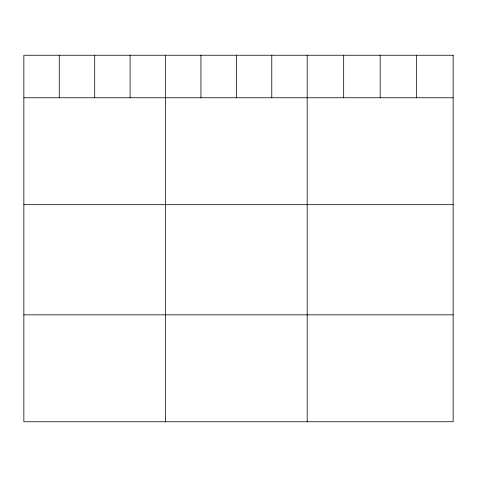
<?xml version="1.0" encoding="UTF-8"?>
<svg xmlns="http://www.w3.org/2000/svg" width="477" height="477" viewBox="0 0 477 477"><rect width="100%" height="100%" fill="white"/><g stroke="black" fill="none" stroke-linecap="round" stroke-linejoin="round"><path stroke-width="0.72" d="M23.85 97.761L453.15 97.761M23.85 204.681L453.15 204.681M23.85 314.838L453.15 314.838M416.659 55.243L416.659 97.761M380.169 55.243L380.169 97.761M343.678 55.243L343.678 97.761M307.188 55.243L307.188 421.757M271.771 55.243L271.771 97.761M236.353 55.243L236.353 97.761M200.936 55.243L200.936 97.761M165.519 55.243L165.519 421.757M130.102 55.243L130.102 97.761M94.684 55.243L94.684 97.761M59.267 55.243L59.267 97.761M453.15 55.243L23.85 55.243L23.85 421.757L453.15 421.757L453.15 55.243"/></g></svg>
